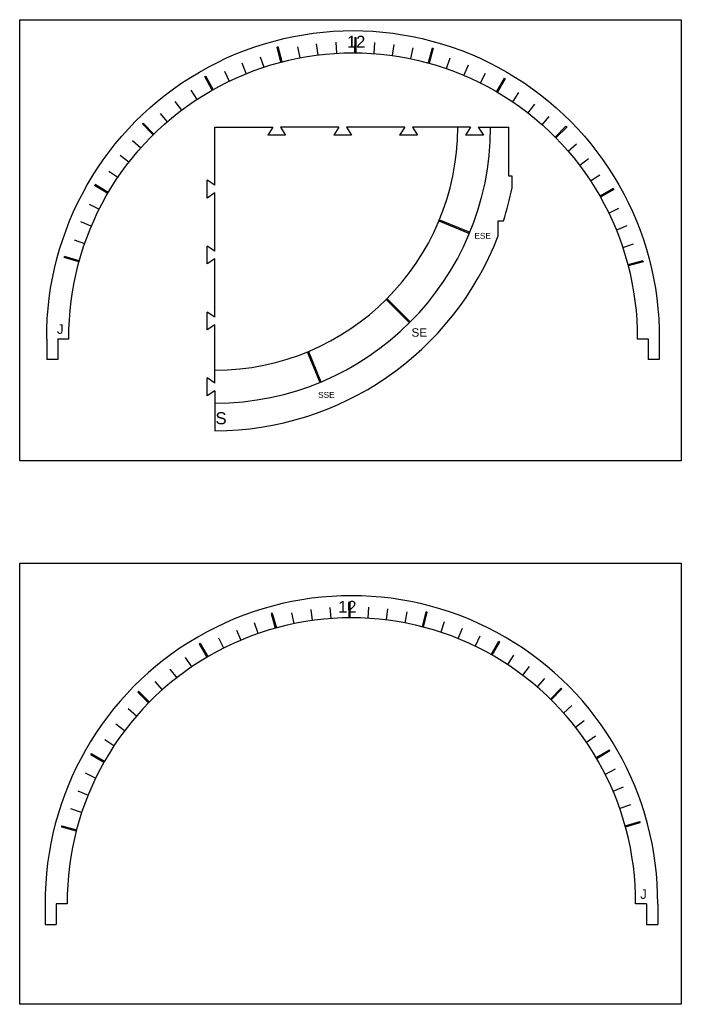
# Model space of a CAD drawing. Header units: millimetres. Extents: x 2872.2 to 2875.63, y 1653.06 to 1656.55.
# Drawn here: x 2872.201 to 2872.801, y 1653.064 to 1653.956 of the extents above; entities that cross this region are included whole.
import ezdxf

# ---------------------------------------------------------------- set-up
doc = ezdxf.new("R2010")
doc.units = ezdxf.units.MM
doc.header["$LTSCALE"] = 0.001
doc.styles.get("Standard").update_dxf_attribs({"font": 'arial.ttf'})

msp = doc.modelspace()

# ---------------------------------------------------------------- linework, layer by layer
at = {"color": 5}
for p, q in [((2872.43831, 1653.91808, 0.00004), (2872.43483, 1653.93157, 0.00004)), ((2872.43928, 1653.91833, 0.00004), (2872.43579, 1653.93182, 0.00004)), ((2872.45338, 1653.93174, 0.00004), (2872.45525, 1653.92191, 0.00004)), ((2872.47191, 1653.92454, 0.00004), (2872.47066, 1653.93465, 0.00004)), ((2872.48813, 1653.93605, 0.00004), (2872.4887, 1653.92606, 0.00004)), ((2872.52314, 1653.93579, 0.00004), (2872.52241, 1653.92581, 0.00004)), ((2872.54056, 1653.93394, 0.00004), (2872.53919, 1653.92404, 0.00004)), ((2872.41949, 1653.92293, 0.00004), (2872.42262, 1653.91343, 0.00004)), ((2872.55782, 1653.93096, 0.00004), (2872.55581, 1653.92117, 0.00004)), ((2872.5754, 1653.93078, 0.00004), (2872.57172, 1653.91735, 0.00004)), ((2872.57636, 1653.93052, 0.00004), (2872.57268, 1653.91708, 0.00004)), ((2872.40679, 1653.90761, 0.00004), (2872.40298, 1653.91706, 0.00004)), ((2872.5883, 1653.9122, 0.00004), (2872.59163, 1653.92184, 0.00004)), ((2872.60792, 1653.91537, 0.00004), (2872.60404, 1653.90614, 0.00004)), ((2872.37601, 1653.89268, 0.00004), (2872.36918, 1653.90481, 0.00004)), ((2872.37688, 1653.89317, 0.00004), (2872.37005, 1653.90531, 0.00004)), ((2872.38705, 1653.90978, 0.00004), (2872.39138, 1653.90076, 0.00004)), ((2872.61935, 1653.89907, 0.00004), (2872.62382, 1653.90802, 0.00004)), ((2872.64075, 1653.9033, 0.00004), (2872.63373, 1653.89126, 0.00004)), ((2872.64161, 1653.90279, 0.00004), (2872.6346, 1653.89076, 0.00004)), ((2872.35659, 1653.89251, 0.00004), (2872.36206, 1653.88412, 0.00004)), ((2872.64842, 1653.882, 0.00004), (2872.65412, 1653.89046, 0.00004)), ((2872.34828, 1653.87441, 0.00004), (2872.34228, 1653.88241, 0.00004)), ((2872.66817, 1653.88, 0.00004), (2872.66205, 1653.87208, 0.00004)), ((2872.32866, 1653.87141, 0.00004), (2872.33517, 1653.86381, 0.00004)), ((2872.32242, 1653.85203, 0.00004), (2872.31269, 1653.86199, 0.00004)), ((2872.32313, 1653.85273, 0.00004), (2872.3134, 1653.8627, 0.00004)), ((2872.67501, 1653.86129, 0.00004), (2872.68163, 1653.86879, 0.00004)), ((2872.69675, 1653.85985, 0.00004), (2872.68688, 1653.85003, 0.00004)), ((2872.69745, 1653.85914, 0.00004), (2872.68758, 1653.84932, 0.00004)), ((2872.30372, 1653.84685, 0.00004), (2872.31116, 1653.84016, 0.00004)), ((2872.69866, 1653.83728, 0.00004), (2872.7062, 1653.84387, 0.00004)), ((2872.30037, 1653.82721, 0.00004), (2872.29251, 1653.8334, 0.00004)), ((2872.71721, 1653.83025, 0.00004), (2872.70926, 1653.82418, 0.00004)), ((2872.2822, 1653.81926, 0.00004), (2872.29044, 1653.81359, 0.00004)), ((2872.71898, 1653.81041, 0.00004), (2872.72731, 1653.81596, 0.00004)), ((2872.28169, 1653.79978, 0.00004), (2872.26972, 1653.80691, 0.00004)), ((2872.28118, 1653.79892, 0.00004), (2872.26921, 1653.80604, 0.00004)), ((2872.7396, 1653.80342, 0.00004), (2872.72752, 1653.79647, 0.00004)), ((2872.74009, 1653.80255, 0.00004), (2872.72802, 1653.79561, 0.00004)), ((2872.26429, 1653.78919, 0.00004), (2872.27338, 1653.78455, 0.00004)), ((2872.73561, 1653.78113, 0.00004), (2872.74476, 1653.78563, 0.00004)), ((2872.26631, 1653.76927, 0.00004), (2872.25694, 1653.77331, 0.00004)), ((2872.75188, 1653.76964, 0.00004), (2872.74245, 1653.76575, 0.00004)), ((2872.25065, 1653.75699, 0.00004), (2872.26026, 1653.75357, 0.00004)), ((2872.74827, 1653.74995, 0.00004), (2872.75793, 1653.75323, 0.00004)), ((2872.25511, 1653.73705, 0), (2872.24171, 1653.74085, 0)), ((2872.25538, 1653.73801, 0), (2872.24198, 1653.74182, 0)), ((2872.76637, 1653.73794, 0.00004), (2872.75291, 1653.73434, 0.00004)), ((2872.76662, 1653.73698, 0.00004), (2872.75317, 1653.73337, 0.00004)), ((2872.48267, 1653.42361, 0.00004), (2872.48339, 1653.41363, 0.00004)), ((2872.51768, 1653.42387, 0.00004), (2872.51711, 1653.41388, 0.00004)), ((2872.42944, 1653.41833, 0.00004), (2872.43312, 1653.4049, 0.00004)), ((2872.43041, 1653.4186, 0.00004), (2872.43409, 1653.40516, 0.00004)), ((2872.44799, 1653.41878, 0.00004), (2872.45, 1653.40898, 0.00004)), ((2872.46525, 1653.42176, 0.00004), (2872.46662, 1653.41185, 0.00004)), ((2872.5339, 1653.41235, 0.00004), (2872.53515, 1653.42247, 0.00004)), ((2872.55243, 1653.41956, 0.00004), (2872.55056, 1653.40973, 0.00004)), ((2872.56653, 1653.40615, 0.00004), (2872.57001, 1653.41964, 0.00004)), ((2872.5675, 1653.4059, 0.00004), (2872.57098, 1653.41938, 0.00004)), ((2872.4175, 1653.40002, 0.00004), (2872.41418, 1653.40965, 0.00004)), ((2872.58632, 1653.41075, 0.00004), (2872.58319, 1653.40125, 0.00004)), ((2872.59902, 1653.39542, 0.00004), (2872.60283, 1653.40488, 0.00004)), ((2872.38646, 1653.38689, 0.00004), (2872.38199, 1653.39584, 0.00004)), ((2872.39789, 1653.40318, 0.00004), (2872.40177, 1653.39396, 0.00004)), ((2872.61876, 1653.3976, 0.00004), (2872.61443, 1653.38858, 0.00004)), ((2872.3642, 1653.39061, 0.00004), (2872.37121, 1653.37858, 0.00004)), ((2872.36506, 1653.39112, 0.00004), (2872.37208, 1653.37908, 0.00004)), ((2872.62893, 1653.38099, 0.00004), (2872.63576, 1653.39312, 0.00004)), ((2872.6298, 1653.3805, 0.00004), (2872.63663, 1653.39263, 0.00004)), ((2872.35739, 1653.36982, 0.00004), (2872.35169, 1653.37828, 0.00004)), ((2872.64921, 1653.38032, 0.00004), (2872.64375, 1653.37194, 0.00004)), ((2872.65753, 1653.36222, 0.00004), (2872.66353, 1653.37023, 0.00004)), ((2872.33764, 1653.36781, 0.00004), (2872.34376, 1653.3599, 0.00004)), ((2872.3308, 1653.3491, 0.00004), (2872.32418, 1653.35661, 0.00004)), ((2872.67715, 1653.35923, 0.00004), (2872.67064, 1653.35163, 0.00004)), ((2872.30835, 1653.34696, 0.00004), (2872.31823, 1653.33714, 0.00004)), ((2872.30906, 1653.34767, 0.00004), (2872.31893, 1653.33784, 0.00004)), ((2872.68268, 1653.34054, 0.00004), (2872.69241, 1653.35051, 0.00004)), ((2872.68339, 1653.33985, 0.00004), (2872.69312, 1653.34981, 0.00004)), ((2872.70209, 1653.33467, 0.00004), (2872.69465, 1653.32798, 0.00004)), ((2872.30715, 1653.3251, 0.00004), (2872.29961, 1653.33168, 0.00004)), ((2872.2886, 1653.31807, 0.00004), (2872.29655, 1653.312, 0.00004)), ((2872.70544, 1653.31503, 0.00004), (2872.7133, 1653.32122, 0.00004)), ((2872.72361, 1653.30708, 0.00004), (2872.71536, 1653.30141, 0.00004)), ((2872.28683, 1653.29823, 0.00004), (2872.2785, 1653.30377, 0.00004)), ((2872.26572, 1653.29037, 0.00004), (2872.27779, 1653.28342, 0.00004)), ((2872.26621, 1653.29124, 0.00004), (2872.27828, 1653.28429, 0.00004)), ((2872.72412, 1653.2876, 0.00004), (2872.73609, 1653.29472, 0.00004)), ((2872.72463, 1653.28674, 0.00004), (2872.73659, 1653.29386, 0.00004)), ((2872.2702, 1653.26895, 0.00004), (2872.26105, 1653.27345, 0.00004)), ((2872.74151, 1653.27701, 0.00004), (2872.73243, 1653.27237, 0.00004)), ((2872.25393, 1653.25746, 0.00004), (2872.26336, 1653.25356, 0.00004)), ((2872.7395, 1653.25709, 0.00004), (2872.74887, 1653.26113, 0.00004)), ((2872.75516, 1653.24481, 0.00004), (2872.74555, 1653.24139, 0.00004)), ((2872.25754, 1653.23777, 0.00004), (2872.24788, 1653.24105, 0.00004)), ((2872.75042, 1653.22583, 0), (2872.76383, 1653.22964, 0)), ((2872.7507, 1653.22487, 0), (2872.76409, 1653.22867, 0)), ((2872.23919, 1653.22479, 0.00004), (2872.25264, 1653.22119, 0.00004)), ((2872.23944, 1653.22576, 0.00004), (2872.2529, 1653.22216, 0.00004))]:
    msp.add_line(p, q, dxfattribs=at)
for points in [[(2872.20135, 1653.55645), (2872.20135, 1653.95645), (2872.80135, 1653.95645), (2872.80135, 1653.55645), (2872.20135, 1653.55645)], [(2872.20135, 1653.06395), (2872.20135, 1653.46395), (2872.80135, 1653.46395), (2872.80135, 1653.06395), (2872.20135, 1653.06395)]]:
    msp.add_lwpolyline(points)
at = {"color": 1}
for points in [[(2872.2259, 1653.66699, -1.006368), (2872.7814, 1653.66699, -1.006368)], [(2872.24591, 1653.66705, -1.006615), (2872.76139, 1653.66705, -1.006368)], [(2872.37843, 1653.58391, 0.310584), (2872.63519, 1653.76043), (2872.63519, 1653.77415), (2872.64004, 1653.77415, 0.028002), (2872.64787, 1653.80391), (2872.64787, 1653.81476), (2872.64487, 1653.81476), (2872.64487, 1653.85891)], [(2872.77991, 1653.1548, 1.006368), (2872.22441, 1653.1548, 1.006368)], [(2872.7599, 1653.15487, 1.006615), (2872.24442, 1653.15487, 1.006368)]]:
    msp.add_lwpolyline(points, format="xyb", dxfattribs=at)
at = {"color": 5}
for points in [[(2872.50517, 1653.94042), (2872.50506, 1653.92649)], [(2872.50617, 1653.94042), (2872.50606, 1653.92649)], [(2872.5816, 1653.77421), (2872.60921, 1653.76278)], [(2872.58198, 1653.77514), (2872.60959, 1653.7637)], [(2872.53372, 1653.70291), (2872.55485, 1653.68178)], [(2872.53443, 1653.70361), (2872.55556, 1653.68249)], [(2872.4622, 1653.65535), (2872.47364, 1653.62775)], [(2872.46313, 1653.65574), (2872.47456, 1653.62813)], [(2872.49964, 1653.42823), (2872.49974, 1653.41431)], [(2872.50064, 1653.42824), (2872.50074, 1653.41431)]]:
    msp.add_lwpolyline(points, dxfattribs=at)
for points in [[(2872.50517, 1653.94042, -0.00092), (2872.50617, 1653.94042, -0.00092)], [(2872.43483, 1653.93157, -0.00092), (2872.43579, 1653.93182, -0.00092)], [(2872.5754, 1653.93078, -0.00092), (2872.57636, 1653.93052, -0.00092)], [(2872.36918, 1653.90481, -0.00092), (2872.37005, 1653.90531, -0.00092)], [(2872.64075, 1653.9033, -0.00092), (2872.64161, 1653.90279, -0.00092)], [(2872.31269, 1653.86199, -0.00092), (2872.3134, 1653.8627, -0.00092)], [(2872.69675, 1653.85985, -0.00092), (2872.69745, 1653.85914, -0.00092)], [(2872.26921, 1653.80604, -0.00092), (2872.26972, 1653.80691, -0.00092)], [(2872.7396, 1653.80342, -0.00092), (2872.74009, 1653.80255, -0.00092)], [(2872.24171, 1653.74085, -0.00092), (2872.24198, 1653.74182, -0.00092)], [(2872.76637, 1653.73794, -0.00092), (2872.76662, 1653.73698, -0.00092)], [(2872.50064, 1653.42824, 0.00092), (2872.49964, 1653.42823, 0.00092)], [(2872.43041, 1653.4186, 0.00092), (2872.42944, 1653.41833, 0.00092)], [(2872.57098, 1653.41938, 0.00092), (2872.57001, 1653.41964, 0.00092)], [(2872.36506, 1653.39112, 0.00092), (2872.3642, 1653.39061, 0.00092)], [(2872.63663, 1653.39263, 0.00092), (2872.63576, 1653.39312, 0.00092)], [(2872.30906, 1653.34767, 0.00092), (2872.30835, 1653.34696, 0.00092)], [(2872.69312, 1653.34981, 0.00092), (2872.69241, 1653.35051, 0.00092)], [(2872.26621, 1653.29124, 0.00092), (2872.26572, 1653.29037, 0.00092)], [(2872.73659, 1653.29386, 0.00092), (2872.73609, 1653.29472, 0.00092)], [(2872.76409, 1653.22867, 0.00092), (2872.76383, 1653.22964, 0.00092)], [(2872.23944, 1653.22576, 0.00092), (2872.23919, 1653.22479, 0.00092)]]:
    msp.add_lwpolyline(points, format="xyb", dxfattribs=at)
at = {"color": 1}
for points in [[(2872.37843, 1653.80637), (2872.37843, 1653.85891), (2872.43096, 1653.85891), (2872.42639, 1653.85184)], [(2872.44254, 1653.85184), (2872.42639, 1653.85184)], [(2872.49072, 1653.85891), (2872.43796, 1653.85891), (2872.44254, 1653.85184)], [(2872.49072, 1653.85891), (2872.48615, 1653.85184)], [(2872.50229, 1653.85184), (2872.48615, 1653.85184)], [(2872.55048, 1653.85891), (2872.49772, 1653.85891), (2872.50229, 1653.85184)], [(2872.55048, 1653.85891), (2872.54591, 1653.85184)], [(2872.56205, 1653.85184), (2872.54591, 1653.85184)], [(2872.61024, 1653.85891), (2872.55748, 1653.85891), (2872.56205, 1653.85184)], [(2872.61024, 1653.85891), (2872.60567, 1653.85184)], [(2872.62181, 1653.85184), (2872.60567, 1653.85184)], [(2872.61724, 1653.85891), (2872.62181, 1653.85184)], [(2872.61724, 1653.85891), (2872.64487, 1653.85891)], [(2872.37843, 1653.80637), (2872.37136, 1653.81095)], [(2872.37136, 1653.7948), (2872.37136, 1653.81095)], [(2872.37843, 1653.74662), (2872.37843, 1653.79937), (2872.37136, 1653.7948)], [(2872.37843, 1653.74662), (2872.37136, 1653.75119)], [(2872.37136, 1653.73505), (2872.37136, 1653.75119)], [(2872.37843, 1653.68686), (2872.37843, 1653.73962), (2872.37136, 1653.73505)], [(2872.37843, 1653.68686), (2872.37136, 1653.69143)], [(2872.37136, 1653.67529), (2872.37136, 1653.69143)], [(2872.37843, 1653.6271), (2872.37843, 1653.67986), (2872.37136, 1653.67529)], [(2872.2259, 1653.66699), (2872.2259, 1653.64844)], [(2872.2359, 1653.66705), (2872.24591, 1653.66705)], [(2872.2359, 1653.66705), (2872.2359, 1653.64844)], [(2872.76139, 1653.66705), (2872.7714, 1653.66705)], [(2872.7714, 1653.66705), (2872.7714, 1653.6485)], [(2872.7814, 1653.66711), (2872.7814, 1653.6485)], [(2872.2359, 1653.64844), (2872.2259, 1653.64844)], [(2872.7814, 1653.6485), (2872.7714, 1653.6485)], [(2872.37843, 1653.6271), (2872.37136, 1653.63167)], [(2872.37136, 1653.61553), (2872.37136, 1653.63167)], [(2872.37843, 1653.6201), (2872.37136, 1653.61553)], [(2872.37843, 1653.6201), (2872.37843, 1653.58391)], [(2872.22441, 1653.15492), (2872.22441, 1653.13632)], [(2872.24442, 1653.15487), (2872.23441, 1653.15487)], [(2872.23441, 1653.15487), (2872.23441, 1653.13632)], [(2872.76991, 1653.15487), (2872.7599, 1653.15487)], [(2872.76991, 1653.15487), (2872.76991, 1653.13626)], [(2872.77991, 1653.15481), (2872.77991, 1653.13626)], [(2872.22441, 1653.13632), (2872.23441, 1653.13632)], [(2872.76991, 1653.13626), (2872.77991, 1653.13626)]]:
    msp.add_lwpolyline(points, dxfattribs=at)
at = {"color": 5}
for radius, end in [(0.25, 0), (0.22012, 360)]:
    msp.add_arc((2872.37843, 1653.85891), radius, 270, end, dxfattribs=at)

# ---------------------------------------------------------------- texts
for s, height, p in [('12', 0.010709, (2872.49816, 1653.93113)), ('ESE', 0.005353, (2872.61372, 1653.75784)), ('J', 0.00857, (2872.23513, 1653.67171)), ('SE', 0.007647, (2872.55663, 1653.6691)), ('SSE', 0.005353, (2872.47197, 1653.61367)), ('S', 0.01092, (2872.37886, 1653.58974)), ('12', 0.010709, (2872.49017, 1653.41895)), ('J', 0.00857, (2872.76407, 1653.15953))]:
    msp.add_text(s, height=height, dxfattribs=at).set_placement(p)

doc.saveas('drawing.dxf')
